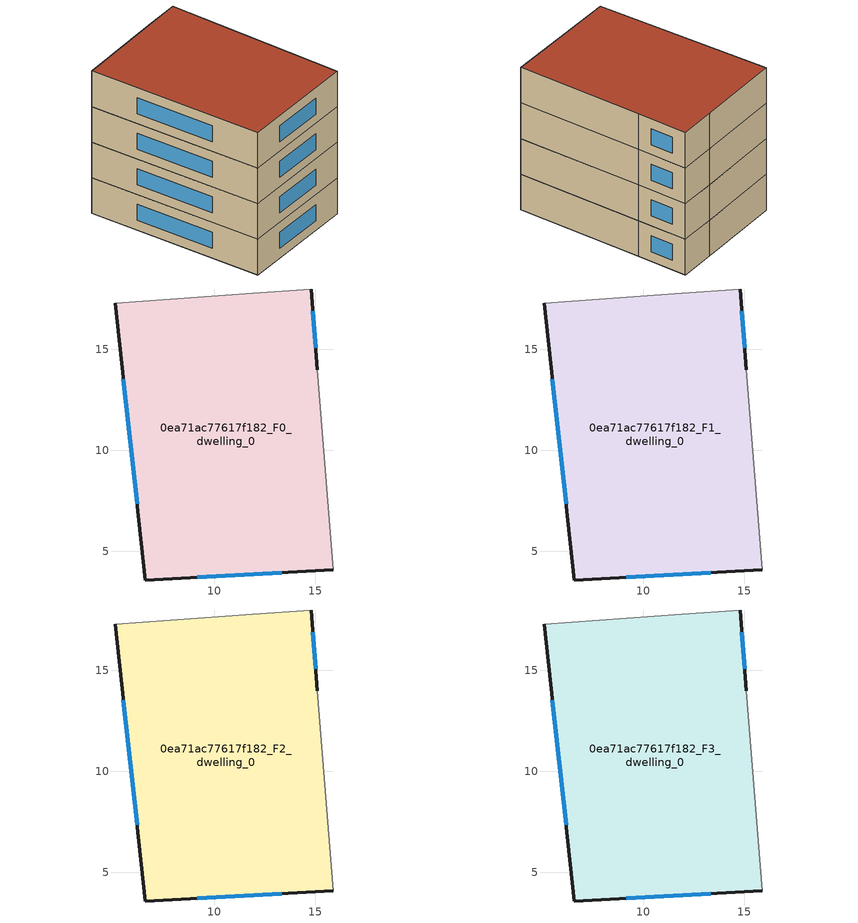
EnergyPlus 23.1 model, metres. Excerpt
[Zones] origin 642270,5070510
0ea71ac77617f182_F0_dwelling_0
 floor ground (EU_floor_Construction): 15.9,4.07 15.1,13.98 14.8,17.98 11.9,17.78 5.09,17.28 6.59,3.57 z0
 wall outside (EU_wall_Construction): 15.9,4.07 6.59,3.57 5.09,17.28 / 14.8,17.98 15.1,13.98 z0:3
 wall adiabatic (EU_wall_Construction): 5.09,17.28 11.9,17.78 14.8,17.98 / 15.1,13.98 15.9,4.07 z0:3
 window (EU_Window_Construction): 13.34,3.93 9.15,3.71 / 6.18,7.34 5.51,13.51 / 14.88,16.88 15.02,15.08 z0.83:2.17
0ea71ac77617f182_F1_dwelling_0
 floor to 0ea71ac77617f182_F0_dwelling_0 (EU_floor_Construction): 15.9,4.07 15.1,13.98 14.8,17.98 11.9,17.78 5.09,17.28 6.59,3.57 z3
 wall outside (EU_wall_Construction): 15.9,4.07 6.59,3.57 5.09,17.28 / 14.8,17.98 15.1,13.98 z3:6
 wall adiabatic (EU_wall_Construction): 5.09,17.28 11.9,17.78 14.8,17.98 / 15.1,13.98 15.9,4.07 z3:6
 window (EU_Window_Construction): 13.34,3.93 9.15,3.71 / 6.18,7.34 5.51,13.51 / 14.88,16.88 15.02,15.08 z3.83:5.17
0ea71ac77617f182_F2_dwelling_0
 floor to 0ea71ac77617f182_F1_dwelling_0 (EU_floor_Construction): 15.9,4.07 15.1,13.98 14.8,17.98 11.9,17.78 5.09,17.28 6.59,3.57 z6
 wall outside (EU_wall_Construction): 15.9,4.07 6.59,3.57 5.09,17.28 / 14.8,17.98 15.1,13.98 z6:9
 wall adiabatic (EU_wall_Construction): 5.09,17.28 11.9,17.78 14.8,17.98 / 15.1,13.98 15.9,4.07 z6:9
 window (EU_Window_Construction): 13.34,3.93 9.15,3.71 / 6.18,7.34 5.51,13.51 / 14.88,16.88 15.02,15.08 z6.83:8.17
0ea71ac77617f182_F3_dwelling_0
 floor to 0ea71ac77617f182_F2_dwelling_0 (EU_floor_Construction): 15.9,4.07 15.1,13.98 14.8,17.98 11.9,17.78 5.09,17.28 6.59,3.57 z9
 wall outside (EU_wall_Construction): 15.9,4.07 6.59,3.57 5.09,17.28 / 14.8,17.98 15.1,13.98 z9:12
 wall adiabatic (EU_wall_Construction): 5.09,17.28 11.9,17.78 14.8,17.98 / 15.1,13.98 15.9,4.07 z9:12
 window (EU_Window_Construction): 13.34,3.93 9.15,3.71 / 6.18,7.34 5.51,13.51 / 14.88,16.88 15.02,15.08 z9.83:11.17
 roof outside (EU_roof_Construction): 14.8,17.98 15.1,13.98 15.9,4.07 6.59,3.57 5.09,17.28 11.9,17.78 z12
[Building]
EU S2 Campaign: North Axis=0; Terrain=City; Solar Distribution=FullExterior
[Site:Location]
Lyon-Bron: Latitude=45.75; Longitude=5; Time Zone=1; Elevation=198
[SizingPeriod:WeatherFileDays]
AnnualSizingPeriod: Begin Month=1; Begin Day of Month=1; End Month=12; End Day of Month=31; Day of Week for Start Day=Monday; Use Weather File Daylight Saving Period=No; Use Weather File Rain and Snow Indicators=No
[MATERIAL]
EU_InternalMass_Material: Roughness=MediumRough; Thickness=0.1; Conductivity=1; Density=1800; Specific Heat=900; Thermal Absorptance=0.9; Solar Absorptance=0.7; Visible Absorptance=0.7
[MATERIAL:NOMASS] Roughness=MediumRough; Thermal Absorptance=0.9; Solar Absorptance=0.7; Visible Absorptance=0.7
Name | Thermal Resistance
EU_wall_NoMass | 0.87146
EU_roof_NoMass | 0.842276
EU_floor_NoMass | 0.496999
[WINDOWMATERIAL:SIMPLEGLAZINGSYSTEM]
EU_Window_SimpleGlazing: UFactor=2.2525; Solar Heat Gain Coefficient=0.76; Visible Transmittance=0.76
[CONSTRUCTION]
EU_wall_Construction: EU_wall_NoMass
EU_roof_Construction: EU_roof_NoMass
EU_floor_Construction: EU_floor_NoMass
EU_InternalMass_Construction: EU_InternalMass_Material
EU_Window_Construction: EU_Window_SimpleGlazing
[ZONE] Type=1; Multiplier=1; Ceiling Height=autocalculate; Floor Area=autocalculate; Part of Total Floor Area=Yes
Name | Volume
0ea71ac77617f182_F0_dwelling_0 | 395.979
0ea71ac77617f182_F1_dwelling_0; 0ea71ac77617f182_F2_dwelling_0 | 395.978
0ea71ac77617f182_F3_dwelling_0 | 1187.93
[INTERNALMASS] Construction=EU_InternalMass_Construction; Surface Area=131.993
Name | Zone or ZoneList
0ea71ac77617f182_F0_dwelling_0_EU_InternalMass | 0ea71ac77617f182_F0_dwelling_0
0ea71ac77617f182_F1_dwelling_0_EU_InternalMass | 0ea71ac77617f182_F1_dwelling_0
0ea71ac77617f182_F2_dwelling_0_EU_InternalMass | 0ea71ac77617f182_F2_dwelling_0
0ea71ac77617f182_F3_dwelling_0_EU_InternalMass | 0ea71ac77617f182_F3_dwelling_0
[OTHEREQUIPMENT] Fuel Type=Electricity; Design Level Calculation Method=Watts/Area; Power per Zone Floor Area=1; Fraction Latent=0; Fraction Radiant=0; Fraction Lost=0; Carbon Dioxide Generation Rate=0; EndUse Subcategory=EU_Step8_InternalGains
Name | Zone or ZoneList or Space or SpaceList | Schedule
EU_Step8_InternalGain_0ea71ac77617f182_F0_dwelling_0_f000 | 0ea71ac77617f182_F0_dwelling_0 | EU_Step8_GainSchedule_0ea71ac77617f182_F0_dwelling_0_f000
EU_Step8_InternalGain_0ea71ac77617f182_F1_dwelling_0_f000 | 0ea71ac77617f182_F1_dwelling_0 | EU_Step8_GainSchedule_0ea71ac77617f182_F1_dwelling_0_f000
EU_Step8_InternalGain_0ea71ac77617f182_F2_dwelling_0_f000 | 0ea71ac77617f182_F2_dwelling_0 | EU_Step8_GainSchedule_0ea71ac77617f182_F2_dwelling_0_f000
EU_Step8_InternalGain_0ea71ac77617f182_F3_dwelling_0_f000 | 0ea71ac77617f182_F3_dwelling_0 | EU_Step8_GainSchedule_0ea71ac77617f182_F3_dwelling_0_f000
[ZONEVENTILATION:DESIGNFLOWRATE] Schedule=EU_AlwaysOn; Design Flow Rate Calculation Method=AirChanges/Hour; Air Changes per Hour=0.425; Ventilation Type=Natural; Fan Pressure Rise=0; Fan Total Efficiency=1; Constant Term Coefficient=1; Temperature Term Coefficient=0; Velocity Term Coefficient=0; Velocity Squared Term Coefficient=0; Minimum Indoor Temperature=-100; Maximum Indoor Temperature=100; Delta Temperature=-100; Minimum Outdoor Temperature=-100; Maximum Outdoor Temperature=100; Maximum Wind Speed=40
Name | Zone or ZoneList or Space or SpaceList
EU_ConstantAir_0ea71ac77617f182_F0_dwelling_0 | 0ea71ac77617f182_F0_dwelling_0
EU_ConstantAir_0ea71ac77617f182_F1_dwelling_0 | 0ea71ac77617f182_F1_dwelling_0
EU_ConstantAir_0ea71ac77617f182_F2_dwelling_0 | 0ea71ac77617f182_F2_dwelling_0
EU_ConstantAir_0ea71ac77617f182_F3_dwelling_0 | 0ea71ac77617f182_F3_dwelling_0
[HVACTEMPLATE:THERMOSTAT] Constant Heating Setpoint=20; Constant Cooling Setpoint=50
EU_HeatOnly_0ea71ac77617f182_F0_dwelling_0; EU_HeatOnly_0ea71ac77617f182_F1_dwelling_0; EU_HeatOnly_0ea71ac77617f182_F2_dwelling_0; EU_HeatOnly_0ea71ac77617f182_F3_dwelling_0
[HVACTEMPLATE:ZONE:IDEALLOADSAIRSYSTEM] System Availability Schedule=EU_AlwaysOn; Maximum Heating Supply Air Temperature=50; Minimum Cooling Supply Air Temperature=13; Maximum Heating Supply Air Humidity Ratio=0.0156; Minimum Cooling Supply Air Humidity Ratio=0.0077; Heating Limit=NoLimit; Cooling Limit=NoLimit; Heating Availability Schedule=EU_AlwaysOn; Cooling Availability Schedule=EU_CoolingOff; Dehumidification Control Type=ConstantSensibleHeatRatio; Cooling Sensible Heat Ratio=0.7; Dehumidification Setpoint=60; Humidification Control Type=None; Humidification Setpoint=30; Outdoor Air Method=None; Outdoor Air Flow Rate per Person=0.00944; Outdoor Air Flow Rate per Zone Floor Area=0; Outdoor Air Flow Rate per Zone=0; Demand Controlled Ventilation Type=None; Outdoor Air Economizer Type=NoEconomizer; Heat Recovery Type=None; Sensible Heat Recovery Effectiveness=0.7; Latent Heat Recovery Effectiveness=0.65
Name | Template Thermostat
0ea71ac77617f182_F0_dwelling_0 | EU_HeatOnly_0ea71ac77617f182_F0_dwelling_0
0ea71ac77617f182_F1_dwelling_0 | EU_HeatOnly_0ea71ac77617f182_F1_dwelling_0
0ea71ac77617f182_F2_dwelling_0 | EU_HeatOnly_0ea71ac77617f182_F2_dwelling_0
0ea71ac77617f182_F3_dwelling_0 | EU_HeatOnly_0ea71ac77617f182_F3_dwelling_0
[SIZING:ZONE] Zone Cooling Design Supply Air Temperature Input Method=SupplyAirTemperature; Zone Cooling Design Supply Air Temperature=13; Zone Heating Design Supply Air Temperature Input Method=SupplyAirTemperature; Zone Heating Design Supply Air Temperature=50; Zone Cooling Design Supply Air Humidity Ratio=0.008; Zone Heating Design Supply Air Humidity Ratio=0.008; Cooling Design Air Flow Method=DesignDay; Cooling Design Air Flow Rate=0; Cooling Minimum Air Flow per Zone Floor Area=0.000762; Cooling Minimum Air Flow=0; Cooling Minimum Air Flow Fraction=0.2; Heating Design Air Flow Method=DesignDay; Heating Design Air Flow Rate=0; Heating Maximum Air Flow per Zone Floor Area=0.002032; Heating Maximum Air Flow=0.141576; Heating Maximum Air Flow Fraction=0.3; Account for Dedicated Outdoor Air System=No; Dedicated Outdoor Air System Control Strategy=NeutralSupplyAir; Dedicated Outdoor Air Low Setpoint Temperature for Design=autosize; Dedicated Outdoor Air High Setpoint Temperature for Design=autosize; Zone Load Sizing Method=Sensible Load Only No Latent Load; Zone Latent Cooling Design Supply Air Humidity Ratio Input Method=HumidityRatioDifference; Zone Cooling Design Supply Air Humidity Ratio Difference=0.005; Zone Latent Heating Design Supply Air Humidity Ratio Input Method=HumidityRatioDifference; Zone Humidification Design Supply Air Humidity Ratio Difference=0.005
0ea71ac77617f182_F0_dwelling_0; 0ea71ac77617f182_F1_dwelling_0; 0ea71ac77617f182_F2_dwelling_0; 0ea71ac77617f182_F3_dwelling_0
[SCHEDULE:CONSTANT]
Name | Hourly Value
EU_AlwaysOn | 1
EU_CoolingOff | 0
[SCHEDULE:FILE] Column Number=1; Rows to Skip at Top=0; Number of Hours of Data=8760; Column Separator=Comma; Interpolate to Timestep=No; Minutes per Item=60; Adjust Schedule for Daylight Savings=Yes
Name | File
EU_Step8_GainSchedule_0ea71ac77617f182_F0_dwelling_0_f000 | ../../schedules/0ea71ac77617f182/0ea71ac77617f182_F0_dwelling_0_f000_gain.csv
EU_Step8_GainSchedule_0ea71ac77617f182_F1_dwelling_0_f000 | ../../schedules/0ea71ac77617f182/0ea71ac77617f182_F1_dwelling_0_f000_gain.csv
EU_Step8_GainSchedule_0ea71ac77617f182_F2_dwelling_0_f000 | ../../schedules/0ea71ac77617f182/0ea71ac77617f182_F2_dwelling_0_f000_gain.csv
EU_Step8_GainSchedule_0ea71ac77617f182_F3_dwelling_0_f000 | ../../schedules/0ea71ac77617f182/0ea71ac77617f182_F3_dwelling_0_f000_gain.csv
